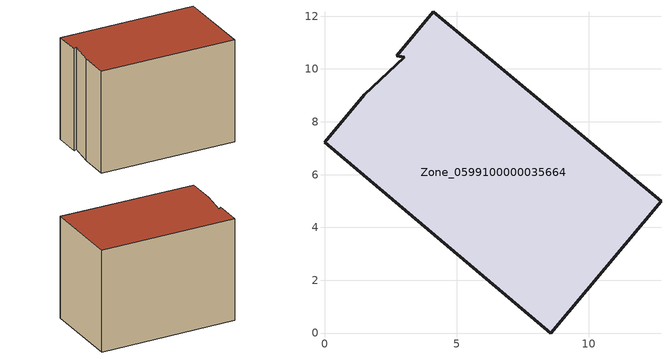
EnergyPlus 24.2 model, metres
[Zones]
Zone_0599100000035664
 floor ground (C_G): 12.74,5 8.57,0 0,7.22 1.51,9.03 3.02,10.44 2.74,10.5 4.12,12.16 z0
 wall outside (C_F): 4.12,12.16 2.74,10.5 3.02,10.44 1.51,9.03 0,7.22 8.57,0 12.74,5 4.12,12.16 z0:8.43
 roof outside (C_R): 2.74,10.5 3.02,10.44 1.51,9.03 0,7.22 8.57,0 12.74,5 4.12,12.16 z8.43
[BUILDING]
Pand.0599100000035664: North Axis=0; Terrain=City; Loads Convergence Tolerance Value=0.04; Temperature Convergence Tolerance Value=0.4; Solar Distribution=FullExterior; Maximum Number of Warmup Days=25; Minimum Number of Warmup Days=1
[Site:Location]
Rotterdam.The.Hague.AP_ZH_NLD Design_Conditions: Latitude=51.96; Longitude=4.45; Time Zone=1; Elevation=-4.5
[SITE:GROUNDTEMPERATURE:BUILDINGSURFACE]
18, 18, 18, 18, 18, 18, 18, 18, 18, 18, 18, 18
[MATERIAL] Thermal Absorptance=0.9; Solar Absorptance=0.7; Visible Absorptance=0.7
Name | Roughness | Thickness | Conductivity | Density | Specific Heat
G.TI.1946-1964 | MediumSmooth | 0.15 | 1 | 540 | 1210
F.TI.1946-1964 | Rough | 0.3 | 0.857143 | 1920 | 840
R.TI.1946-1964 | MediumRough | 0.2 | 0.277778 | 1500 | 1000
[CONSTRUCTION]
C_G: G.TI.1946-1964
C_F: F.TI.1946-1964
C_R: R.TI.1946-1964
[ZONE]
Zone_0599100000035664: Type=1; Multiplier=1; Ceiling Height=Autocalculate; Volume=Autocalculate; Floor Area=autocalculate; Part of Total Floor Area=Yes
[ZONEINFILTRATION:DESIGNFLOWRATE]
Infil_Zone_0599100000035664: Zone or ZoneList or Space or SpaceList=Zone_0599100000035664; Schedule=AlwaysOn; Design Flow Rate Calculation Method=Flow/Area; Flow Rate per Floor Area=0.003; Constant Term Coefficient=1; Temperature Term Coefficient=0; Velocity Term Coefficient=0; Velocity Squared Term Coefficient=0
[HVACTEMPLATE:ZONE:IDEALLOADSAIRSYSTEM]
Zone_0599100000035664: Maximum Heating Supply Air Temperature=50; Minimum Cooling Supply Air Temperature=13; Maximum Heating Supply Air Humidity Ratio=0.0156; Minimum Cooling Supply Air Humidity Ratio=0.0077; Heating Limit=NoLimit; Cooling Limit=NoLimit; Dehumidification Control Type=ConstantSensibleHeatRatio; Cooling Sensible Heat Ratio=0.7; Dehumidification Setpoint=60; Humidification Control Type=None; Humidification Setpoint=30; Outdoor Air Method=None; Outdoor Air Flow Rate per Person=0.00944; Outdoor Air Flow Rate per Zone Floor Area=0; Outdoor Air Flow Rate per Zone=0; Demand Controlled Ventilation Type=None; Outdoor Air Economizer Type=NoEconomizer; Heat Recovery Type=None; Sensible Heat Recovery Effectiveness=0.7; Latent Heat Recovery Effectiveness=0.65
[ZONECONTROL:THERMOSTAT]
ThermostatControl_Zone_0599100000035664: Zone or ZoneList=Zone_0599100000035664; Control Type Schedule=DualSetpointControlType; Control 1=Thermostat_Zone_0599100000035664; Temperature Difference Between Cutout And Setpoint=0
[THERMOSTATSETPOINT:DUALSETPOINT]
Thermostat_Zone_0599100000035664: Heating Setpoint Temperature Schedule=HeatingSetpoint_Zone_0599100000035664; Cooling Setpoint Temperature Schedule=CoolingSetpoint_Zone_0599100000035664
[SCHEDULE:COMPACT]
HeatingSetpoint_Zone_0599100000035664: Through: 12/31, For: AllDays, Until: 24:00, 21
CoolingSetpoint_Zone_0599100000035664: Through: 12/31, For: AllDays, Until: 24:00, 24
DualSetpointControlType: Through: 12/31, For: AllDays, Until: 24:00, 4
AlwaysOn: Through: 12/31, For: AllDays, Until: 24:00, 1
